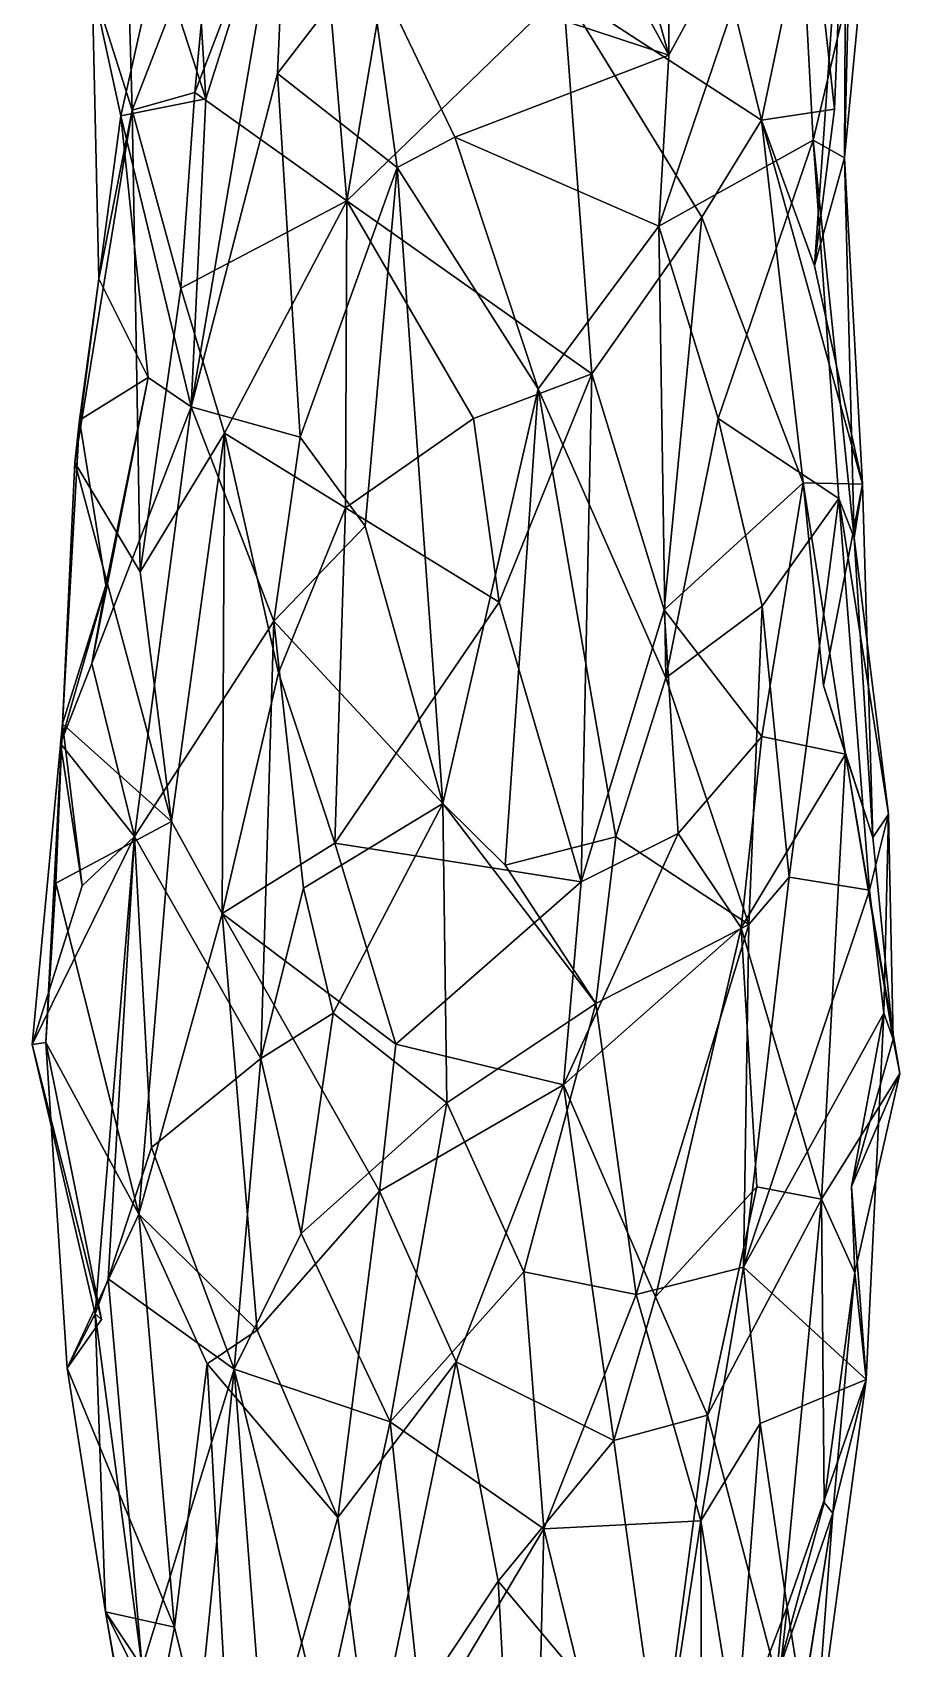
# Model space of a CAD drawing. Extents: x -32.9 to 43.9, y -5.6 to 4.3.
# Drawn here: x 16.388 to 17.268, y -0.239 to 1.401 of the extents above; entities that cross this region are included whole.
import ezdxf

# ---------------------------------------------------------------- set-up
doc = ezdxf.new("R2010")
doc.units = 0
doc.layers.add('Mesh28', color=84, linetype='CONTINUOUS')

msp = doc.modelspace()

# ---------------------------------------------------------------- meshes
at = {"layer": 'Mesh28', "color": 84}
mesh = msp.add_polyface(dxfattribs=at)
corners = [(16.728359, 1.478117, -40.321518), (16.763729, 1.869683, -40.305486), (16.647223, 1.595552, -40.277666), (16.636872, 1.358731, -40.261799), (16.728359, 1.478117, -40.321518), (16.647223, 1.595552, -40.277666), (17.201748, 1.32254, -39.797245), (17.213847, 1.619142, -39.836143), (17.181661, 1.163591, -39.833085), (17.127683, 1.311499, -39.689761), (17.201748, 1.32254, -39.797245), (17.181661, 1.163591, -39.833085), (17.181661, 1.163591, -39.833085), (17.213847, 1.619142, -39.836143), (17.212045, 1.273339, -39.959602), (17.212045, 1.273339, -39.959602), (17.224138, 1.775863, -39.936652), (17.236442, 1.527027, -40.040115), (17.212045, 1.273339, -39.959602), (17.213847, 1.619142, -39.836143), (17.224138, 1.775863, -39.936652), (16.955793, 1.05428, -39.540558), (16.926696, 1.442402, -39.549217), (17.067464, 1.212959, -39.653825), (17.201748, 1.32254, -39.797245), (17.127683, 1.311499, -39.689761), (17.177265, 1.547077, -39.737581), (16.741906, 1.435036, -39.54161), (16.802968, 1.718922, -39.544786), (16.926696, 1.442402, -39.549217), (16.707203, 1.229766, -39.572573), (16.53896, 1.141055, -39.70365), (16.553105, 1.339571, -39.634649), (16.489276, 1.321623, -39.786487), (16.448762, 1.449467, -39.926757), (16.476598, 1.77541, -39.734981), (16.758219, 1.263424, -40.307004), (16.728359, 1.478117, -40.321518), (16.636872, 1.358731, -40.261799), (16.478049, 1.315863, -40.114323), (16.564168, 1.332939, -40.17107), (16.515639, 1.483316, -40.120737), (16.564168, 1.332939, -40.17107), (16.542625, 1.697846, -40.197127), (16.515639, 1.483316, -40.120737), (16.515639, 1.483316, -40.120737), (16.542625, 1.697846, -40.197127), (16.47236, 1.761267, -40.073865), (16.564168, 1.332939, -40.17107), (16.647223, 1.595552, -40.277666), (16.542625, 1.697846, -40.197127), (16.816772, 1.294123, -40.321909), (17.023558, 1.203793, -40.276326), (17.033997, 1.377458, -40.290025), (16.816772, 1.294123, -40.321909), (16.728359, 1.478117, -40.321518), (16.758219, 1.263424, -40.307004), (16.901136, 1.03881, -40.312867), (16.816772, 1.294123, -40.321909), (16.758219, 1.263424, -40.307004), (16.728359, 1.478117, -40.321518), (17.033997, 1.377458, -40.290025), (16.816525, 1.775759, -40.342643), (17.212045, 1.273339, -39.959602), (17.236442, 1.527027, -40.040115), (17.18015, 1.291347, -40.132028), (17.033997, 1.377458, -40.290025), (17.163165, 1.615351, -40.142409), (17.033741, 1.621685, -40.257404), (17.033997, 1.377458, -40.290025), (16.933232, 1.736876, -40.320757), (16.816525, 1.775759, -40.342643), (17.033997, 1.377458, -40.290025), (17.033741, 1.621685, -40.257404), (16.933232, 1.736876, -40.320757), (16.660022, 0.990072, -40.283643), (16.758219, 1.263424, -40.307004), (16.636872, 1.358731, -40.261799), (16.448762, 1.449467, -39.926757), (16.515639, 1.483316, -40.120737), (16.47236, 1.761267, -40.073865), (16.47236, 1.761267, -40.073865), (16.423212, 1.588157, -39.913538), (16.448762, 1.449467, -39.926757), (16.741906, 1.435036, -39.54161), (16.67163, 1.64959, -39.581644), (16.802968, 1.718922, -39.544786), (17.201748, 1.32254, -39.797245), (17.177265, 1.547077, -39.737581), (17.213847, 1.619142, -39.836143), (17.127683, 1.311499, -39.689761), (17.067464, 1.212959, -39.653825), (16.926696, 1.442402, -39.549217), (16.926696, 1.442402, -39.549217), (17.015704, 1.767122, -39.583354), (17.127683, 1.311499, -39.689761), (17.177265, 1.547077, -39.737581), (17.127683, 1.311499, -39.689761), (17.015704, 1.767122, -39.583354), (16.707203, 1.229766, -39.572573), (16.553105, 1.339571, -39.634649), (16.67163, 1.64959, -39.581644), (16.67163, 1.64959, -39.581644), (16.741906, 1.435036, -39.54161), (16.707203, 1.229766, -39.572573), (16.570866, 1.531997, -39.621617), (16.553105, 1.339571, -39.634649), (16.489276, 1.321623, -39.786487), (16.489276, 1.321623, -39.786487), (16.476598, 1.77541, -39.734981), (16.570866, 1.531997, -39.621617), (16.955793, 1.05428, -39.540558), (16.707203, 1.229766, -39.572573), (16.926696, 1.442402, -39.549217), (16.707203, 1.229766, -39.572573), (16.741906, 1.435036, -39.54161), (16.926696, 1.442402, -39.549217), (16.489276, 1.321623, -39.786487), (16.553105, 1.339571, -39.634649), (16.53896, 1.141055, -39.70365), (16.570866, 1.531997, -39.621617), (16.67163, 1.64959, -39.581644), (16.553105, 1.339571, -39.634649), (16.455515, 1.150559, -39.972647), (16.505815, 1.050563, -40.121534), (16.478049, 1.315863, -40.114323), (16.478049, 1.315863, -40.114323), (16.448762, 1.449467, -39.926757), (16.455515, 1.150559, -39.972647), (16.455515, 1.150559, -39.972647), (16.448762, 1.449467, -39.926757), (16.489276, 1.321623, -39.786487), (16.478049, 1.315863, -40.114323), (16.515639, 1.483316, -40.120737), (16.448762, 1.449467, -39.926757), (16.448762, 1.449467, -39.926757), (16.423212, 1.588157, -39.913538), (16.476598, 1.77541, -39.734981), (16.549341, 1.020826, -40.19001), (16.636872, 1.358731, -40.261799), (16.647223, 1.595552, -40.277666), (16.647223, 1.595552, -40.277666), (16.564168, 1.332939, -40.17107), (16.549341, 1.020826, -40.19001), (16.549341, 1.020826, -40.19001), (16.564168, 1.332939, -40.17107), (16.478049, 1.315863, -40.114323), (16.901136, 1.03881, -40.312867), (17.023558, 1.203793, -40.276326), (16.816772, 1.294123, -40.321909), (16.816772, 1.294123, -40.321909), (17.033997, 1.377458, -40.290025), (16.728359, 1.478117, -40.321518), (17.023558, 1.203793, -40.276326), (17.18015, 1.291347, -40.132028), (17.163165, 1.615351, -40.142409), (17.163165, 1.615351, -40.142409), (17.033997, 1.377458, -40.290025), (17.023558, 1.203793, -40.276326), (17.236442, 1.527027, -40.040115), (17.163165, 1.615351, -40.142409), (17.18015, 1.291347, -40.132028), (17.18015, 1.291347, -40.132028), (17.023558, 1.203793, -40.276326), (17.083997, 1.008937, -40.232999)]
mesh.append_faces([[corners[k] for k in face] for face in [(0, 1, 2), (3, 4, 5), (6, 7, 8), (9, 10, 11), (12, 13, 14), (15, 16, 17), (18, 19, 20), (21, 22, 23), (24, 25, 26), (27, 28, 29), (30, 31, 32), (33, 34, 35), (36, 37, 38), (39, 40, 41), (42, 43, 44), (45, 46, 47), (48, 49, 50), (51, 52, 53), (54, 55, 56), (57, 58, 59), (60, 61, 62), (63, 64, 65), (66, 67, 68), (69, 70, 71), (72, 73, 74), (75, 76, 77), (78, 79, 80), (81, 82, 83), (84, 85, 86), (87, 88, 89), (90, 91, 92), (93, 94, 95), (96, 97, 98), (99, 100, 101), (102, 103, 104), (105, 106, 107), (108, 109, 110), (111, 112, 113), (114, 115, 116), (117, 118, 119), (120, 121, 122), (123, 124, 125), (126, 127, 128), (129, 130, 131), (132, 133, 134), (135, 136, 137), (138, 139, 140), (141, 142, 143), (144, 145, 146), (147, 148, 149), (150, 151, 152), (153, 154, 155), (156, 157, 158), (159, 160, 161), (162, 163, 164)]], dxfattribs={"color": 84})
mesh = msp.add_polyface(dxfattribs=at)
corners = [(17.206289, 0.927868, -40.125873), (17.18015, 1.291347, -40.132028), (17.083997, 1.008937, -40.232999), (16.725834, 0.899565, -40.322623), (16.758219, 1.263424, -40.307004), (16.660022, 0.990072, -40.283643), (16.633297, 0.803415, -40.297016), (16.725834, 0.899565, -40.322623), (16.660022, 0.990072, -40.283643), (16.497633, 0.853248, -39.700224), (16.489276, 1.321623, -39.786487), (16.53896, 1.141055, -39.70365), (16.705986, 0.918281, -39.550096), (16.707203, 1.229766, -39.572573), (16.835754, 1.008686, -39.578166), (16.583042, 0.993828, -39.605862), (16.707203, 1.229766, -39.572573), (16.705986, 0.918281, -39.550096), (16.637965, 0.75071, -39.579356), (16.583042, 0.993828, -39.605862), (16.705986, 0.918281, -39.550096), (17.213117, 0.668342, -39.729093), (17.170208, 0.94365, -39.713058), (17.190808, 0.738008, -39.801421), (17.230125, 0.942087, -39.92091), (17.212045, 1.273339, -39.959602), (17.221896, 0.887826, -39.984329), (17.213117, 0.668342, -39.729093), (17.12817, 0.686274, -39.631889), (17.170208, 0.94365, -39.713058), (17.02915, 0.814666, -39.590013), (17.067464, 1.212959, -39.653825), (17.170208, 0.94365, -39.713058), (16.835754, 1.008686, -39.578166), (16.707203, 1.229766, -39.572573), (16.955793, 1.05428, -39.540558), (16.695095, 0.578004, -39.521894), (16.705986, 0.918281, -39.550096), (16.861637, 0.822524, -39.524423), (16.94483, 0.539013, -39.515036), (16.861637, 0.822524, -39.524423), (16.955793, 1.05428, -39.540558), (16.705986, 0.918281, -39.550096), (16.835754, 1.008686, -39.578166), (16.861637, 0.822524, -39.524423), (16.491772, 0.584684, -40.204617), (16.549341, 1.020826, -40.19001), (16.448639, 0.760361, -40.148962), (16.491772, 0.584684, -40.204617), (16.633297, 0.803415, -40.297016), (16.549341, 1.020826, -40.19001), (16.448639, 0.760361, -40.148962), (16.549341, 1.020826, -40.19001), (16.505815, 1.050563, -40.121534), (16.660022, 0.990072, -40.283643), (16.636872, 1.358731, -40.261799), (16.549341, 1.020826, -40.19001), (16.804511, 0.618164, -40.34776), (16.758219, 1.263424, -40.307004), (16.725834, 0.899565, -40.322623), (16.804511, 0.618164, -40.34776), (16.901136, 1.03881, -40.312867), (16.758219, 1.263424, -40.307004), (17.25664, 0.607513, -39.983082), (17.221896, 0.887826, -39.984329), (17.206289, 0.927868, -40.125873), (17.18015, 1.291347, -40.132028), (17.206289, 0.927868, -40.125873), (17.221896, 0.887826, -39.984329), (17.221896, 0.887826, -39.984329), (17.212045, 1.273339, -39.959602), (17.18015, 1.291347, -40.132028), (17.206289, 0.927868, -40.125873), (17.083997, 1.008937, -40.232999), (17.12858, 0.818349, -40.239772), (16.901136, 1.03881, -40.312867), (16.980213, 0.584374, -40.346738), (17.030756, 0.745839, -40.284636), (17.030756, 0.745839, -40.284636), (17.023558, 1.203793, -40.276326), (16.901136, 1.03881, -40.312867), (16.462713, 0.839449, -40.025065), (16.448639, 0.760361, -40.148962), (16.505815, 1.050563, -40.121534), (16.505815, 1.050563, -40.121534), (16.436025, 1.007099, -39.989335), (16.462713, 0.839449, -40.025065), (16.436025, 1.007099, -39.989335), (16.505815, 1.050563, -40.121534), (16.455515, 1.150559, -39.972647), (16.431422, 0.964135, -39.827932), (16.489276, 1.321623, -39.786487), (16.497633, 0.853248, -39.700224), (17.02915, 0.814666, -39.590013), (16.955793, 1.05428, -39.540558), (17.067464, 1.212959, -39.653825), (17.230125, 0.942087, -39.92091), (17.170208, 0.94365, -39.713058), (17.127683, 1.311499, -39.689761), (17.127683, 1.311499, -39.689761), (17.181661, 1.163591, -39.833085), (17.230125, 0.942087, -39.92091), (17.170208, 0.94365, -39.713058), (17.230125, 0.942087, -39.92091), (17.190808, 0.738008, -39.801421), (17.240849, 0.583816, -39.887813), (17.230125, 0.942087, -39.92091), (17.221896, 0.887826, -39.984329), (17.230125, 0.942087, -39.92091), (17.181661, 1.163591, -39.833085), (17.212045, 1.273339, -39.959602), (16.94483, 0.539013, -39.515036), (16.955793, 1.05428, -39.540558), (17.02915, 0.814666, -39.590013), (17.12817, 0.686274, -39.631889), (17.02915, 0.814666, -39.590013), (17.170208, 0.94365, -39.713058), (17.170208, 0.94365, -39.713058), (17.067464, 1.212959, -39.653825), (17.127683, 1.311499, -39.689761), (16.861637, 0.822524, -39.524423), (16.835754, 1.008686, -39.578166), (16.955793, 1.05428, -39.540558), (16.431422, 0.964135, -39.827932), (16.497633, 0.853248, -39.700224), (16.529341, 0.599909, -39.666896), (16.529341, 0.599909, -39.666896), (16.497633, 0.853248, -39.700224), (16.583042, 0.993828, -39.605862), (16.583042, 0.993828, -39.605862), (16.53896, 1.141055, -39.70365), (16.707203, 1.229766, -39.572573), (16.497633, 0.853248, -39.700224), (16.53896, 1.141055, -39.70365), (16.583042, 0.993828, -39.605862), (16.489276, 1.321623, -39.786487), (16.431422, 0.964135, -39.827932), (16.455515, 1.150559, -39.972647), (16.462713, 0.839449, -40.025065), (16.436025, 1.007099, -39.989335), (16.418746, 0.699239, -39.856373), (16.418746, 0.699239, -39.856373), (16.436025, 1.007099, -39.989335), (16.431422, 0.964135, -39.827932), (16.436025, 1.007099, -39.989335), (16.455515, 1.150559, -39.972647), (16.431422, 0.964135, -39.827932), (16.549341, 1.020826, -40.19001), (16.478049, 1.315863, -40.114323), (16.505815, 1.050563, -40.121534), (16.633297, 0.803415, -40.297016), (16.660022, 0.990072, -40.283643), (16.549341, 1.020826, -40.19001), (16.804511, 0.618164, -40.34776), (16.725834, 0.899565, -40.322623), (16.633297, 0.803415, -40.297016), (17.030756, 0.745839, -40.284636), (17.12858, 0.818349, -40.239772), (17.083997, 1.008937, -40.232999), (17.083997, 1.008937, -40.232999), (17.023558, 1.203793, -40.276326), (17.030756, 0.745839, -40.284636)]
mesh.append_faces([[corners[k] for k in face] for face in [(0, 1, 2), (3, 4, 5), (6, 7, 8), (9, 10, 11), (12, 13, 14), (15, 16, 17), (18, 19, 20), (21, 22, 23), (24, 25, 26), (27, 28, 29), (30, 31, 32), (33, 34, 35), (36, 37, 38), (39, 40, 41), (42, 43, 44), (45, 46, 47), (48, 49, 50), (51, 52, 53), (54, 55, 56), (57, 58, 59), (60, 61, 62), (63, 64, 65), (66, 67, 68), (69, 70, 71), (72, 73, 74), (75, 76, 77), (78, 79, 80), (81, 82, 83), (84, 85, 86), (87, 88, 89), (90, 91, 92), (93, 94, 95), (96, 97, 98), (99, 100, 101), (102, 103, 104), (105, 106, 107), (108, 109, 110), (111, 112, 113), (114, 115, 116), (117, 118, 119), (120, 121, 122), (123, 124, 125), (126, 127, 128), (129, 130, 131), (132, 133, 134), (135, 136, 137), (138, 139, 140), (141, 142, 143), (144, 145, 146), (147, 148, 149), (150, 151, 152), (153, 154, 155), (156, 157, 158), (159, 160, 161)]], dxfattribs={"color": 84})
mesh = msp.add_polyface(dxfattribs=at)
corners = [(17.000564, 0.120363, -40.30554), (16.95966, 0.415396, -40.332016), (16.886688, 0.143263, -40.316581), (16.926836, 0.332847, -39.537082), (16.94483, 0.539013, -39.515036), (17.043399, 0.588026, -39.556472), (17.21908, 0.229682, -39.911463), (17.267997, 0.344381, -39.792218), (17.261269, 0.37918, -39.891801), (17.267997, 0.344381, -39.792218), (17.188539, 0.216904, -39.714571), (17.213117, 0.668342, -39.729093), (17.213117, 0.668342, -39.729093), (17.190808, 0.738008, -39.801421), (17.240849, 0.583816, -39.887813), (17.240849, 0.583816, -39.887813), (17.190808, 0.738008, -39.801421), (17.230125, 0.942087, -39.92091), (17.222508, 0.142374, -39.814186), (17.21908, 0.229682, -39.911463), (17.233953, 0.034078, -40.051118), (17.200209, -0.101645, -39.827623), (17.222508, 0.142374, -39.814186), (17.233953, 0.034078, -40.051118), (17.043399, 0.588026, -39.556472), (17.02915, 0.814666, -39.590013), (17.12817, 0.686274, -39.631889), (17.073036, -0.002109, -39.635122), (17.020285, 0.117926, -39.55471), (17.12321, 0.229403, -39.629805), (17.073036, -0.002109, -39.635122), (17.12321, 0.229403, -39.629805), (17.188539, 0.216904, -39.714571), (17.12321, 0.229403, -39.629805), (17.10736, 0.492125, -39.623357), (17.188539, 0.216904, -39.714571), (16.818097, 0.052038, -39.514938), (16.926836, 0.332847, -39.537082), (16.97788, -0.027836, -39.579034), (16.926836, 0.332847, -39.537082), (16.756958, 0.374065, -39.550933), (16.94483, 0.539013, -39.515036), (16.886688, 0.143263, -40.316581), (16.95966, 0.415396, -40.332016), (16.80854, 0.314743, -40.360142), (17.237539, 0.530568, -40.113415), (17.206289, 0.927868, -40.125873), (17.155751, 0.543514, -40.184758), (17.114864, 0.495641, -40.278653), (17.155751, 0.543514, -40.184758), (17.12858, 0.818349, -40.239772), (17.233953, 0.034078, -40.051118), (17.109612, 0.147945, -40.231825), (17.126529, -0.010665, -40.156247), (17.000564, 0.120363, -40.30554), (17.109612, 0.147945, -40.231825), (17.114864, 0.495641, -40.278653), (17.109612, 0.147945, -40.231825), (17.237539, 0.530568, -40.113415), (17.155751, 0.543514, -40.184758), (17.251767, 0.405676, -40.035225), (17.237539, 0.530568, -40.113415), (17.109612, 0.147945, -40.231825), (16.95966, 0.415396, -40.332016), (16.980213, 0.584374, -40.346738), (16.867681, 0.555857, -40.331978), (17.114864, 0.495641, -40.278653), (16.980213, 0.584374, -40.346738), (16.95966, 0.415396, -40.332016), (17.000564, 0.120363, -40.30554), (17.114864, 0.495641, -40.278653), (16.95966, 0.415396, -40.332016), (17.10736, 0.492125, -39.623357), (17.12321, 0.229403, -39.629805), (17.020285, 0.117926, -39.55471), (17.020285, 0.117926, -39.55471), (16.926836, 0.332847, -39.537082), (17.10736, 0.492125, -39.623357), (16.926836, 0.332847, -39.537082), (17.043399, 0.588026, -39.556472), (17.10736, 0.492125, -39.623357), (17.261269, 0.37918, -39.891801), (17.267997, 0.344381, -39.792218), (17.213117, 0.668342, -39.729093), (17.213117, 0.668342, -39.729093), (17.240849, 0.583816, -39.887813), (17.261269, 0.37918, -39.891801), (17.221896, 0.887826, -39.984329), (17.25664, 0.607513, -39.983082), (17.240849, 0.583816, -39.887813), (17.251767, 0.405676, -40.035225), (17.261269, 0.37918, -39.891801), (17.25664, 0.607513, -39.983082), (17.25664, 0.607513, -39.983082), (17.237539, 0.530568, -40.113415), (17.251767, 0.405676, -40.035225), (17.222508, 0.142374, -39.814186), (17.267997, 0.344381, -39.792218), (17.21908, 0.229682, -39.911463), (17.188539, 0.216904, -39.714571), (17.267997, 0.344381, -39.792218), (17.222508, 0.142374, -39.814186), (17.19154, -0.090568, -39.769229), (17.188539, 0.216904, -39.714571), (17.222508, 0.142374, -39.814186), (17.233953, 0.034078, -40.051118), (17.21908, 0.229682, -39.911463), (17.251767, 0.405676, -40.035225), (17.21908, 0.229682, -39.911463), (17.261269, 0.37918, -39.891801), (17.251767, 0.405676, -40.035225), (17.261269, 0.37918, -39.891801), (17.240849, 0.583816, -39.887813), (17.25664, 0.607513, -39.983082), (17.02915, 0.814666, -39.590013), (17.043399, 0.588026, -39.556472), (16.94483, 0.539013, -39.515036), (17.043399, 0.588026, -39.556472), (17.12817, 0.686274, -39.631889), (17.10736, 0.492125, -39.623357), (17.10736, 0.492125, -39.623357), (17.12817, 0.686274, -39.631889), (17.213117, 0.668342, -39.729093), (16.97788, -0.027836, -39.579034), (17.020285, 0.117926, -39.55471), (17.073036, -0.002109, -39.635122), (16.97788, -0.027836, -39.579034), (16.926836, 0.332847, -39.537082), (17.020285, 0.117926, -39.55471), (17.10736, 0.492125, -39.623357), (17.213117, 0.668342, -39.729093), (17.188539, 0.216904, -39.714571), (16.980213, 0.584374, -40.346738), (16.901136, 1.03881, -40.312867), (16.867681, 0.555857, -40.331978), (17.114864, 0.495641, -40.278653), (17.030756, 0.745839, -40.284636), (16.980213, 0.584374, -40.346738), (16.867681, 0.555857, -40.331978), (16.901136, 1.03881, -40.312867), (16.804511, 0.618164, -40.34776), (16.906948, -0.117418, -40.315423), (17.000564, 0.120363, -40.30554), (16.886688, 0.143263, -40.316581), (16.95966, 0.415396, -40.332016), (16.867681, 0.555857, -40.331978), (16.804511, 0.618164, -40.34776), (17.206289, 0.927868, -40.125873), (17.12858, 0.818349, -40.239772), (17.155751, 0.543514, -40.184758), (17.237539, 0.530568, -40.113415), (17.25664, 0.607513, -39.983082), (17.206289, 0.927868, -40.125873), (17.12858, 0.818349, -40.239772), (17.030756, 0.745839, -40.284636), (17.114864, 0.495641, -40.278653), (17.251767, 0.405676, -40.035225), (17.109612, 0.147945, -40.231825), (17.233953, 0.034078, -40.051118), (17.109612, 0.147945, -40.231825), (17.000564, 0.120363, -40.30554), (17.066332, -0.109198, -40.247315), (17.155751, 0.543514, -40.184758), (17.114864, 0.495641, -40.278653), (17.109612, 0.147945, -40.231825)]
mesh.append_faces([[corners[k] for k in face] for face in [(0, 1, 2), (3, 4, 5), (6, 7, 8), (9, 10, 11), (12, 13, 14), (15, 16, 17), (18, 19, 20), (21, 22, 23), (24, 25, 26), (27, 28, 29), (30, 31, 32), (33, 34, 35), (36, 37, 38), (39, 40, 41), (42, 43, 44), (45, 46, 47), (48, 49, 50), (51, 52, 53), (54, 55, 56), (57, 58, 59), (60, 61, 62), (63, 64, 65), (66, 67, 68), (69, 70, 71), (72, 73, 74), (75, 76, 77), (78, 79, 80), (81, 82, 83), (84, 85, 86), (87, 88, 89), (90, 91, 92), (93, 94, 95), (96, 97, 98), (99, 100, 101), (102, 103, 104), (105, 106, 107), (108, 109, 110), (111, 112, 113), (114, 115, 116), (117, 118, 119), (120, 121, 122), (123, 124, 125), (126, 127, 128), (129, 130, 131), (132, 133, 134), (135, 136, 137), (138, 139, 140), (141, 142, 143), (144, 145, 146), (147, 148, 149), (150, 151, 152), (153, 154, 155), (156, 157, 158), (159, 160, 161), (162, 163, 164)]], dxfattribs={"color": 84})
mesh = msp.add_polyface(dxfattribs=at)
corners = [(16.660999, 0.182303, -40.315696), (16.693417, 0.405627, -40.318164), (16.619974, 0.359493, -40.238299), (16.388167, 0.373998, -39.912341), (16.491772, 0.584684, -40.204617), (16.438768, 0.53496, -39.986863), (16.465222, 0.136196, -40.14442), (16.491772, 0.584684, -40.204617), (16.451885, 0.100552, -40.08307), (16.496051, 0.201855, -39.717205), (16.40171, 0.37604, -39.835549), (16.411887, 0.537667, -39.787162), (16.94483, 0.539013, -39.515036), (16.695095, 0.578004, -39.521894), (16.861637, 0.822524, -39.524423), (16.695095, 0.578004, -39.521894), (16.637965, 0.75071, -39.579356), (16.705986, 0.918281, -39.550096), (16.580845, 0.506835, -39.590284), (16.637965, 0.75071, -39.579356), (16.695095, 0.578004, -39.521894), (16.698045, -0.10599, -39.565934), (16.616407, 0.084, -39.575803), (16.740297, 0.225089, -39.55569), (16.740297, 0.225089, -39.55569), (16.756958, 0.374065, -39.550933), (16.926836, 0.332847, -39.537082), (16.529341, 0.599909, -39.666896), (16.418746, 0.699239, -39.856373), (16.431422, 0.964135, -39.827932), (16.580845, 0.506835, -39.590284), (16.529341, 0.599909, -39.666896), (16.583042, 0.993828, -39.605862), (16.53254, -0.21727, -39.744569), (16.496051, 0.201855, -39.717205), (16.565413, 0.049996, -39.62445), (16.616407, 0.084, -39.575803), (16.496051, 0.201855, -39.717205), (16.580845, 0.506835, -39.590284), (16.451885, 0.100552, -40.08307), (16.458332, 0.095022, -39.963291), (16.423369, 0.045493, -39.802903), (16.663152, 0.532485, -40.327352), (16.633297, 0.803415, -40.297016), (16.619974, 0.359493, -40.238299), (16.619974, 0.359493, -40.238299), (16.633297, 0.803415, -40.297016), (16.491772, 0.584684, -40.204617), (16.593031, 0.044589, -40.237683), (16.508905, 0.269396, -40.208576), (16.465222, 0.136196, -40.14442), (16.465222, 0.136196, -40.14442), (16.508905, 0.269396, -40.208576), (16.491772, 0.584684, -40.204617), (16.508905, 0.269396, -40.208576), (16.619974, 0.359493, -40.238299), (16.491772, 0.584684, -40.204617), (16.663152, 0.532485, -40.327352), (16.804511, 0.618164, -40.34776), (16.633297, 0.803415, -40.297016), (16.751216, -0.008811, -40.349409), (16.886688, 0.143263, -40.316581), (16.80854, 0.314743, -40.360142), (16.660999, 0.182303, -40.315696), (16.80854, 0.314743, -40.360142), (16.693417, 0.405627, -40.318164), (16.693417, 0.405627, -40.318164), (16.663152, 0.532485, -40.327352), (16.619974, 0.359493, -40.238299), (16.451885, 0.100552, -40.08307), (16.491772, 0.584684, -40.204617), (16.388167, 0.373998, -39.912341), (16.740297, 0.225089, -39.55569), (16.616407, 0.084, -39.575803), (16.580845, 0.506835, -39.590284), (16.580845, 0.506835, -39.590284), (16.756958, 0.374065, -39.550933), (16.740297, 0.225089, -39.55569), (16.496051, 0.201855, -39.717205), (16.411887, 0.537667, -39.787162), (16.529341, 0.599909, -39.666896), (16.695095, 0.578004, -39.521894), (16.94483, 0.539013, -39.515036), (16.756958, 0.374065, -39.550933), (16.580845, 0.506835, -39.590284), (16.695095, 0.578004, -39.521894), (16.756958, 0.374065, -39.550933), (16.698045, -0.10599, -39.565934), (16.740297, 0.225089, -39.55569), (16.818097, 0.052038, -39.514938), (16.740297, 0.225089, -39.55569), (16.926836, 0.332847, -39.537082), (16.818097, 0.052038, -39.514938), (16.418746, 0.699239, -39.856373), (16.529341, 0.599909, -39.666896), (16.411887, 0.537667, -39.787162), (16.580845, 0.506835, -39.590284), (16.583042, 0.993828, -39.605862), (16.637965, 0.75071, -39.579356), (16.423369, 0.045493, -39.802903), (16.496051, 0.201855, -39.717205), (16.53254, -0.21727, -39.744569), (16.40171, 0.37604, -39.835549), (16.496051, 0.201855, -39.717205), (16.423369, 0.045493, -39.802903), (16.565413, 0.049996, -39.62445), (16.496051, 0.201855, -39.717205), (16.616407, 0.084, -39.575803), (16.529341, 0.599909, -39.666896), (16.580845, 0.506835, -39.590284), (16.496051, 0.201855, -39.717205), (16.416741, 0.679224, -40.027061), (16.438768, 0.53496, -39.986863), (16.491772, 0.584684, -40.204617), (16.491772, 0.584684, -40.204617), (16.448639, 0.760361, -40.148962), (16.416741, 0.679224, -40.027061), (16.448639, 0.760361, -40.148962), (16.462713, 0.839449, -40.025065), (16.416741, 0.679224, -40.027061), (16.418746, 0.699239, -39.856373), (16.416741, 0.679224, -40.027061), (16.462713, 0.839449, -40.025065), (16.40171, 0.37604, -39.835549), (16.423369, 0.045493, -39.802903), (16.458332, 0.095022, -39.963291), (16.458332, 0.095022, -39.963291), (16.388167, 0.373998, -39.912341), (16.40171, 0.37604, -39.835549), (16.438768, 0.53496, -39.986863), (16.416741, 0.679224, -40.027061), (16.418746, 0.699239, -39.856373), (16.40171, 0.37604, -39.835549), (16.388167, 0.373998, -39.912341), (16.418746, 0.699239, -39.856373), (16.418746, 0.699239, -39.856373), (16.411887, 0.537667, -39.787162), (16.40171, 0.37604, -39.835549), (16.458332, 0.095022, -39.963291), (16.451885, 0.100552, -40.08307), (16.388167, 0.373998, -39.912341), (16.388167, 0.373998, -39.912341), (16.438768, 0.53496, -39.986863), (16.418746, 0.699239, -39.856373), (16.751216, -0.008811, -40.349409), (16.660999, 0.182303, -40.315696), (16.593031, 0.044589, -40.237683), (16.660999, 0.182303, -40.315696), (16.619974, 0.359493, -40.238299), (16.593031, 0.044589, -40.237683), (16.593031, 0.044589, -40.237683), (16.619974, 0.359493, -40.238299), (16.508905, 0.269396, -40.208576), (16.693417, 0.405627, -40.318164), (16.80854, 0.314743, -40.360142), (16.804511, 0.618164, -40.34776), (16.804511, 0.618164, -40.34776), (16.663152, 0.532485, -40.327352), (16.693417, 0.405627, -40.318164), (16.80854, 0.314743, -40.360142), (16.660999, 0.182303, -40.315696), (16.751216, -0.008811, -40.349409), (16.804511, 0.618164, -40.34776), (16.80854, 0.314743, -40.360142), (16.95966, 0.415396, -40.332016)]
mesh.append_faces([[corners[k] for k in face] for face in [(0, 1, 2), (3, 4, 5), (6, 7, 8), (9, 10, 11), (12, 13, 14), (15, 16, 17), (18, 19, 20), (21, 22, 23), (24, 25, 26), (27, 28, 29), (30, 31, 32), (33, 34, 35), (36, 37, 38), (39, 40, 41), (42, 43, 44), (45, 46, 47), (48, 49, 50), (51, 52, 53), (54, 55, 56), (57, 58, 59), (60, 61, 62), (63, 64, 65), (66, 67, 68), (69, 70, 71), (72, 73, 74), (75, 76, 77), (78, 79, 80), (81, 82, 83), (84, 85, 86), (87, 88, 89), (90, 91, 92), (93, 94, 95), (96, 97, 98), (99, 100, 101), (102, 103, 104), (105, 106, 107), (108, 109, 110), (111, 112, 113), (114, 115, 116), (117, 118, 119), (120, 121, 122), (123, 124, 125), (126, 127, 128), (129, 130, 131), (132, 133, 134), (135, 136, 137), (138, 139, 140), (141, 142, 143), (144, 145, 146), (147, 148, 149), (150, 151, 152), (153, 154, 155), (156, 157, 158), (159, 160, 161), (162, 163, 164)]], dxfattribs={"color": 84})
mesh = msp.add_polyface(dxfattribs=at)
corners = [(16.916419, -0.526115, -39.634253), (16.880429, -0.71963, -39.774707), (16.908058, -0.523171, -39.634051), (16.880034, -0.690126, -39.788028), (16.885068, -0.710254, -39.78386), (16.915569, -0.515505, -39.640148), (16.916419, -0.526115, -39.634253), (16.885068, -0.710254, -39.78386), (16.880429, -0.71963, -39.774707), (16.915569, -0.515505, -39.640148), (16.885068, -0.710254, -39.78386), (16.916419, -0.526115, -39.634253), (16.880034, -0.690126, -39.788028), (16.915569, -0.515505, -39.640148), (16.866056, -0.690694, -39.782495), (16.880429, -0.71963, -39.774707), (16.865405, -0.716791, -39.777029), (16.908058, -0.523171, -39.634051), (16.866056, -0.690694, -39.782495), (16.915569, -0.515505, -39.640148), (16.908058, -0.523171, -39.634051), (16.908058, -0.523171, -39.634051), (16.915569, -0.515505, -39.640148), (16.916419, -0.526115, -39.634253), (17.122264, -0.486868, -40.075093), (17.153827, -0.196381, -40.102374), (17.10226, -0.331979, -40.138393), (17.10226, -0.331979, -40.138393), (17.153827, -0.196381, -40.102374), (17.126529, -0.010665, -40.156247), (17.122264, -0.486868, -40.075093), (17.180079, -0.364321, -39.981188), (17.153827, -0.196381, -40.102374), (16.941533, -0.730031, -39.702877), (16.985824, -0.581859, -39.658388), (17.00161, -0.742885, -39.707918), (17.108203, -0.666338, -39.908053), (17.062106, -0.718879, -39.796216), (17.113863, -0.641551, -39.834765), (17.142978, -0.267757, -39.737828), (17.19154, -0.090568, -39.769229), (17.200209, -0.101645, -39.827623), (17.19154, -0.090568, -39.769229), (17.222508, 0.142374, -39.814186), (17.200209, -0.101645, -39.827623), (17.108203, -0.666338, -39.908053), (17.113863, -0.641551, -39.834765), (17.13514, -0.511515, -39.922969), (17.113863, -0.641551, -39.834765), (17.200209, -0.101645, -39.827623), (17.13514, -0.511515, -39.922969), (17.113863, -0.641551, -39.834765), (17.142978, -0.267757, -39.737828), (17.200209, -0.101645, -39.827623), (17.110687, -0.723625, -40.002222), (17.108203, -0.666338, -39.908053), (17.13514, -0.511515, -39.922969), (17.13514, -0.511515, -39.922969), (17.200209, -0.101645, -39.827623), (17.180079, -0.364321, -39.981188), (17.142978, -0.267757, -39.737828), (17.188539, 0.216904, -39.714571), (17.19154, -0.090568, -39.769229), (17.142978, -0.267757, -39.737828), (17.073036, -0.002109, -39.635122), (17.188539, 0.216904, -39.714571), (16.985824, -0.581859, -39.658388), (16.872114, -0.384547, -39.57627), (17.025169, -0.366321, -39.664293), (16.941533, -0.730031, -39.702877), (16.872114, -0.384547, -39.57627), (16.985824, -0.581859, -39.658388), (17.025169, -0.366321, -39.664293), (17.073036, -0.002109, -39.635122), (17.142978, -0.267757, -39.737828), (16.860635, -0.170427, -39.551172), (16.818097, 0.052038, -39.514938), (16.97788, -0.027836, -39.579034), (16.82977, -0.777545, -39.673283), (16.872114, -0.384547, -39.57627), (16.941533, -0.730031, -39.702877), (16.906948, -0.117418, -40.315423), (17.066332, -0.109198, -40.247315), (17.000564, 0.120363, -40.30554), (16.897336, -0.775684, -40.162363), (16.923406, -0.674389, -40.213582), (16.898934, -0.464946, -40.239866), (16.923406, -0.674389, -40.213582), (17.004296, -0.51472, -40.221444), (16.898934, -0.464946, -40.239866), (17.066332, -0.109198, -40.247315), (17.126529, -0.010665, -40.156247), (17.109612, 0.147945, -40.231825), (17.067816, -0.5585, -40.131211), (17.122264, -0.486868, -40.075093), (17.10226, -0.331979, -40.138393), (17.13514, -0.511515, -39.922969), (17.180079, -0.364321, -39.981188), (17.122264, -0.486868, -40.075093), (17.067816, -0.5585, -40.131211), (17.066332, -0.109198, -40.247315), (17.004296, -0.51472, -40.221444), (17.10226, -0.331979, -40.138393), (17.126529, -0.010665, -40.156247), (17.066332, -0.109198, -40.247315), (17.180079, -0.364321, -39.981188), (17.233953, 0.034078, -40.051118), (17.153827, -0.196381, -40.102374), (16.906948, -0.117418, -40.315423), (16.898934, -0.464946, -40.239866), (17.004296, -0.51472, -40.221444), (17.004296, -0.51472, -40.221444), (17.066332, -0.109198, -40.247315), (16.906948, -0.117418, -40.315423), (17.025169, -0.366321, -39.664293), (16.97788, -0.027836, -39.579034), (17.073036, -0.002109, -39.635122), (17.062106, -0.718879, -39.796216), (17.142978, -0.267757, -39.737828), (17.113863, -0.641551, -39.834765), (17.200209, -0.101645, -39.827623), (17.233953, 0.034078, -40.051118), (17.180079, -0.364321, -39.981188), (17.062106, -0.718879, -39.796216), (17.00161, -0.742885, -39.707918), (16.985824, -0.581859, -39.658388), (16.985824, -0.581859, -39.658388), (17.025169, -0.366321, -39.664293), (17.062106, -0.718879, -39.796216), (17.025169, -0.366321, -39.664293), (17.142978, -0.267757, -39.737828), (17.062106, -0.718879, -39.796216), (16.860635, -0.170427, -39.551172), (17.025169, -0.366321, -39.664293), (16.872114, -0.384547, -39.57627), (16.860635, -0.170427, -39.551172), (16.97788, -0.027836, -39.579034), (17.025169, -0.366321, -39.664293), (16.844256, -0.802073, -40.174847), (16.897336, -0.775684, -40.162363), (16.898934, -0.464946, -40.239866), (17.067816, -0.5585, -40.131211), (17.045553, -0.821335, -40.079824), (17.110687, -0.723625, -40.002222), (17.110687, -0.723625, -40.002222), (17.122264, -0.486868, -40.075093), (17.067816, -0.5585, -40.131211), (17.153827, -0.196381, -40.102374), (17.233953, 0.034078, -40.051118), (17.126529, -0.010665, -40.156247), (17.110687, -0.723625, -40.002222), (17.13514, -0.511515, -39.922969), (17.122264, -0.486868, -40.075093), (17.067816, -0.5585, -40.131211), (17.004296, -0.51472, -40.221444), (16.923406, -0.674389, -40.213582), (17.10226, -0.331979, -40.138393), (17.066332, -0.109198, -40.247315), (17.067816, -0.5585, -40.131211), (17.067816, -0.5585, -40.131211), (16.923406, -0.674389, -40.213582), (16.978034, -0.82353, -40.11467), (17.045553, -0.821335, -40.079824), (17.067816, -0.5585, -40.131211), (16.978034, -0.82353, -40.11467)]
mesh.append_faces([[corners[k] for k in face] for face in [(0, 1, 2), (3, 4, 5), (6, 7, 8), (9, 10, 11), (12, 13, 14), (15, 16, 17), (18, 19, 20), (21, 22, 23)]], dxfattribs={"color": 24})
mesh.append_faces([[corners[k] for k in face] for face in [(24, 25, 26), (27, 28, 29), (30, 31, 32), (33, 34, 35), (36, 37, 38), (39, 40, 41), (42, 43, 44), (45, 46, 47), (48, 49, 50), (51, 52, 53), (54, 55, 56), (57, 58, 59), (60, 61, 62), (63, 64, 65), (66, 67, 68), (69, 70, 71), (72, 73, 74), (75, 76, 77), (78, 79, 80), (81, 82, 83), (84, 85, 86), (87, 88, 89), (90, 91, 92), (93, 94, 95), (96, 97, 98), (99, 100, 101), (102, 103, 104), (105, 106, 107), (108, 109, 110), (111, 112, 113), (114, 115, 116), (117, 118, 119), (120, 121, 122), (123, 124, 125), (126, 127, 128), (129, 130, 131), (132, 133, 134), (135, 136, 137), (138, 139, 140), (141, 142, 143), (144, 145, 146), (147, 148, 149), (150, 151, 152), (153, 154, 155), (156, 157, 158), (159, 160, 161), (162, 163, 164)]], dxfattribs={"color": 84})
mesh = msp.add_polyface(dxfattribs=at)
corners = [(16.786808, -0.684202, -40.100039), (16.795038, -0.771804, -40.045104), (16.786744, -0.687425, -40.105137), (16.837978, -0.790192, -39.909841), (16.880034, -0.690126, -39.788028), (16.866056, -0.690694, -39.782495), (16.793149, -0.684922, -40.101758), (16.786808, -0.684202, -40.100039), (16.786744, -0.687425, -40.105137), (16.791524, -0.694625, -40.105014), (16.793149, -0.684922, -40.101758), (16.786744, -0.687425, -40.105137), (16.865405, -0.716791, -39.777029), (16.866056, -0.690694, -39.782495), (16.908058, -0.523171, -39.634051), (16.793149, -0.684922, -40.101758), (16.791524, -0.694625, -40.105014), (16.810037, -0.790887, -40.057335), (16.795892, -0.7951, -40.054529), (16.791524, -0.694625, -40.105014), (16.786744, -0.687425, -40.105137), (16.811322, -0.770758, -40.043388), (16.786808, -0.684202, -40.100039), (16.793149, -0.684922, -40.101758), (16.866056, -0.690694, -39.782495), (16.865405, -0.716791, -39.777029), (16.826597, -0.80534, -39.911826), (16.784688, -0.323095, -40.260514), (16.898934, -0.464946, -40.239866), (16.906948, -0.117418, -40.315423), (16.634272, -0.489102, -40.185625), (16.682985, -0.319859, -40.243191), (16.593031, 0.044589, -40.237683), (16.682985, -0.319859, -40.243191), (16.784688, -0.323095, -40.260514), (16.751216, -0.008811, -40.349409), (16.748907, -0.582939, -40.2311), (16.784688, -0.323095, -40.260514), (16.682985, -0.319859, -40.243191), (16.462448, -0.201471, -39.931002), (16.499505, -0.257764, -40.127663), (16.451885, 0.100552, -40.08307), (16.594084, -0.466625, -39.668536), (16.497119, -0.39695, -39.851781), (16.53254, -0.21727, -39.744569), (16.731746, -0.365145, -39.618808), (16.698045, -0.10599, -39.565934), (16.818097, 0.052038, -39.514938), (16.594084, -0.466625, -39.668536), (16.731746, -0.365145, -39.618808), (16.720773, -0.617221, -39.64787), (16.720773, -0.617221, -39.64787), (16.731746, -0.365145, -39.618808), (16.872114, -0.384547, -39.57627), (16.731746, -0.365145, -39.618808), (16.818097, 0.052038, -39.514938), (16.860635, -0.170427, -39.551172), (16.872114, -0.384547, -39.57627), (16.731746, -0.365145, -39.618808), (16.860635, -0.170427, -39.551172), (16.712566, -0.828859, -39.716525), (16.594084, -0.466625, -39.668536), (16.720773, -0.617221, -39.64787), (16.594084, -0.466625, -39.668536), (16.53254, -0.21727, -39.744569), (16.565413, 0.049996, -39.62445), (16.601161, -0.784657, -39.974066), (16.538674, -0.568686, -40.049708), (16.515045, -0.508757, -39.944007), (16.53821, -0.708345, -39.89072), (16.601161, -0.784657, -39.974066), (16.515045, -0.508757, -39.944007), (16.462448, -0.201471, -39.931002), (16.423369, 0.045493, -39.802903), (16.53254, -0.21727, -39.744569), (16.649675, -0.791092, -40.097292), (16.634272, -0.489102, -40.185625), (16.538674, -0.568686, -40.049708), (16.634272, -0.489102, -40.185625), (16.550236, -0.378753, -40.100698), (16.538674, -0.568686, -40.049708), (16.649675, -0.791092, -40.097292), (16.683068, -0.659457, -40.131223), (16.634272, -0.489102, -40.185625), (16.906948, -0.117418, -40.315423), (16.886688, 0.143263, -40.316581), (16.751216, -0.008811, -40.349409), (16.898934, -0.464946, -40.239866), (16.784688, -0.323095, -40.260514), (16.748907, -0.582939, -40.2311), (16.784688, -0.323095, -40.260514), (16.906948, -0.117418, -40.315423), (16.751216, -0.008811, -40.349409), (16.748907, -0.582939, -40.2311), (16.683068, -0.659457, -40.131223), (16.649675, -0.791092, -40.097292), (16.682985, -0.319859, -40.243191), (16.751216, -0.008811, -40.349409), (16.593031, 0.044589, -40.237683), (16.550236, -0.378753, -40.100698), (16.499505, -0.257764, -40.127663), (16.462448, -0.201471, -39.931002), (16.465222, 0.136196, -40.14442), (16.451885, 0.100552, -40.08307), (16.499505, -0.257764, -40.127663), (16.720773, -0.617221, -39.64787), (16.872114, -0.384547, -39.57627), (16.82977, -0.777545, -39.673283), (16.599118, -0.725955, -39.845846), (16.53821, -0.708345, -39.89072), (16.497119, -0.39695, -39.851781), (16.497119, -0.39695, -39.851781), (16.60483, -0.559345, -39.771965), (16.599118, -0.725955, -39.845846), (16.497119, -0.39695, -39.851781), (16.594084, -0.466625, -39.668536), (16.60483, -0.559345, -39.771965), (16.698045, -0.10599, -39.565934), (16.594084, -0.466625, -39.668536), (16.565413, 0.049996, -39.62445), (16.565413, 0.049996, -39.62445), (16.616407, 0.084, -39.575803), (16.698045, -0.10599, -39.565934), (16.60483, -0.559345, -39.771965), (16.594084, -0.466625, -39.668536), (16.712566, -0.828859, -39.716525), (16.594084, -0.466625, -39.668536), (16.698045, -0.10599, -39.565934), (16.731746, -0.365145, -39.618808), (16.515045, -0.508757, -39.944007), (16.538674, -0.568686, -40.049708), (16.550236, -0.378753, -40.100698), (16.550236, -0.378753, -40.100698), (16.462448, -0.201471, -39.931002), (16.515045, -0.508757, -39.944007), (16.515045, -0.508757, -39.944007), (16.497119, -0.39695, -39.851781), (16.53821, -0.708345, -39.89072), (16.462448, -0.201471, -39.931002), (16.497119, -0.39695, -39.851781), (16.515045, -0.508757, -39.944007), (16.462448, -0.201471, -39.931002), (16.53254, -0.21727, -39.744569), (16.497119, -0.39695, -39.851781), (16.451885, 0.100552, -40.08307), (16.423369, 0.045493, -39.802903), (16.462448, -0.201471, -39.931002), (16.634272, -0.489102, -40.185625), (16.683068, -0.659457, -40.131223), (16.748907, -0.582939, -40.2311), (16.748907, -0.582939, -40.2311), (16.682985, -0.319859, -40.243191), (16.634272, -0.489102, -40.185625), (16.550236, -0.378753, -40.100698), (16.634272, -0.489102, -40.185625), (16.593031, 0.044589, -40.237683), (16.593031, 0.044589, -40.237683), (16.499505, -0.257764, -40.127663), (16.550236, -0.378753, -40.100698), (16.499505, -0.257764, -40.127663), (16.593031, 0.044589, -40.237683), (16.465222, 0.136196, -40.14442), (16.898934, -0.464946, -40.239866), (16.748907, -0.582939, -40.2311), (16.844256, -0.802073, -40.174847)]
mesh.append_faces([[corners[k] for k in face] for face in [(0, 1, 2), (3, 4, 5), (6, 7, 8), (9, 10, 11), (12, 13, 14), (15, 16, 17), (18, 19, 20), (21, 22, 23), (24, 25, 26)]], dxfattribs={"color": 24})
mesh.append_faces([[corners[k] for k in face] for face in [(27, 28, 29), (30, 31, 32), (33, 34, 35), (36, 37, 38), (39, 40, 41), (42, 43, 44), (45, 46, 47), (48, 49, 50), (51, 52, 53), (54, 55, 56), (57, 58, 59), (60, 61, 62), (63, 64, 65), (66, 67, 68), (69, 70, 71), (72, 73, 74), (75, 76, 77), (78, 79, 80), (81, 82, 83), (84, 85, 86), (87, 88, 89), (90, 91, 92), (93, 94, 95), (96, 97, 98), (99, 100, 101), (102, 103, 104), (105, 106, 107), (108, 109, 110), (111, 112, 113), (114, 115, 116), (117, 118, 119), (120, 121, 122), (123, 124, 125), (126, 127, 128), (129, 130, 131), (132, 133, 134), (135, 136, 137), (138, 139, 140), (141, 142, 143), (144, 145, 146), (147, 148, 149), (150, 151, 152), (153, 154, 155), (156, 157, 158), (159, 160, 161), (162, 163, 164)]], dxfattribs={"color": 84})

doc.saveas('drawing.dxf')
